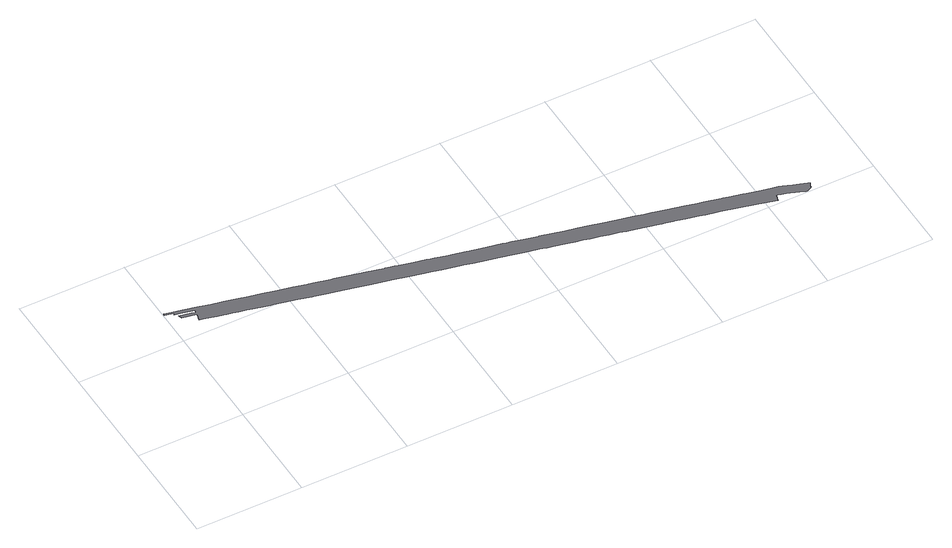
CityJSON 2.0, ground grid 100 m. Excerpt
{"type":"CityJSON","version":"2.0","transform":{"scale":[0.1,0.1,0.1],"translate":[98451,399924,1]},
"CityObjects":{
"road1":{"type":"Road","geometry":[{"type":"MultiSurface","lod":"1","boundaries":[[[0,1,2,3,4,5,6,7,8,9,10,11,12,13,14,15,16,17,18,19,20,21,22,23,24,25,26,27,28,29,30,31,32,33,34,35,36,37,38,39,40,41,42,43,44,45,46,47,48,49,50,51,52,53,54,55,56,57,58,59,60,61,62,63,64,65,66,67,68,69,70,71,72,73,74,75,76,77,78,79,80,81,82,83,84,85,86,87,88,89,90,91,92,93,94,95,96,97,98,99,100,101,102,103,104,105,106,107,108,109,110,111,112,113,114,115,116,117,118,119,120,121,122,123,124,125,126,127,128,129,130,131,132,133,134,135,136,137,138,139,140,141,142,143,144,145,146,147,148,149,150,151,152,153,154,155,156,157,158,159,160,161,162,163,164,165,166,167,168,169,170,171,172,173,174,175,176,177,178,179,180,181,182]]]}]}
},
"vertices":[
[5424,30,17],[5406,19,18],[5387,10,18],[5380,7,19],[5375,3,19],[5372,2,19],[5370,2,19],[5362,5,19],[5341,14,19],[5312,25,19],[5275,38,19],[5237,52,19],[5204,62,19],[5163,75,19],[5133,84,18],[5122,87,18],[5121,85,19],[5113,57,19],[5113,56,19],[5112,54,20],[5104,26,18],[5104,25,17],[5060,37,17],[4990,56,17],[4922,73,18],[4773,110,18],[4623,144,18],[4573,155,18],[4501,171,18],[4446,184,18],[4330,211,18],[4261,226,18],[4237,232,18],[4226,233,19],[4160,248,18],[4131,255,18],[4106,261,18],[4007,283,18],[3906,306,18],[3832,323,18],[3770,337,19],[3685,356,18],[3612,373,18],[3525,393,18],[3466,406,19],[3405,420,18],[3314,441,17],[3214,464,18],[3162,475,18],[3156,477,18],[3102,490,18],[3013,508,17],[3010,508,18],[2971,517,18],[2887,537,17],[2748,569,17],[2617,599,17],[2535,618,17],[2461,635,17],[2425,643,16],[2274,678,16],[2182,699,16],[2127,712,16],[1985,744,16],[1854,775,15],[1762,796,15],[1687,813,15],[1560,842,14],[1478,861,15],[1397,879,14],[1300,901,14],[1217,921,14],[1208,923,14],[1184,928,13],[1062,957,14],[944,985,14],[860,1004,14],[834,1009,14],[771,1024,14],[685,1043,14],[633,1055,14],[565,1071,14],[516,1082,13],[466,1093,13],[438,1099,14],[385,1111,12],[361,1117,13],[268,1139,13],[233,1147,13],[234,1150,13],[241,1178,14],[241,1179,14],[241,1181,14],[248,1209,13],[248,1212,13],[245,1213,13],[121,1241,12],[110,1277,9],[220,1252,9],[256,1244,9],[261,1266,9],[134,1295,9],[85,1305,9],[96,1322,9],[89,1323,9],[8,1341,10],[13,1357,10],[17,1356,10],[80,1342,10],[175,1320,9],[316,1288,9],[412,1266,9],[521,1242,8],[645,1213,9],[735,1193,9],[844,1168,9],[974,1138,10],[1105,1107,11],[1224,1080,10],[1235,1078,10],[1293,1064,10],[1426,1033,10],[1451,1028,10],[1619,989,11],[1661,980,10],[1717,966,10],[1873,931,10],[1880,929,10],[1927,918,10],[1960,911,10],[1991,904,10],[2118,875,9],[2191,858,10],[2228,849,10],[2263,841,10],[2295,834,10],[2300,832,10],[2413,805,10],[2446,797,10],[2566,770,11],[2571,768,11],[2606,760,11],[2686,742,11],[2870,702,13],[2900,695,13],[2950,684,14],[2998,673,14],[3089,652,13],[3171,633,13],[3178,632,13],[3285,608,13],[3395,582,13],[3500,558,14],[3602,534,13],[3709,510,14],[3809,485,15],[3984,446,15],[4060,429,14],[4095,421,15],[4129,414,15],[4130,413,15],[4259,383,15],[4397,351,15],[4510,324,14],[4559,313,15],[4712,278,15],[4725,275,14],[4775,264,14],[4892,237,14],[4903,234,14],[4942,225,14],[5029,205,14],[5139,180,14],[5190,169,15],[5223,159,15],[5265,144,15],[5309,128,15],[5364,107,14],[5424,84,15],[5439,78,15],[5431,64,15],[5429,59,16],[5422,35,17]
]}
